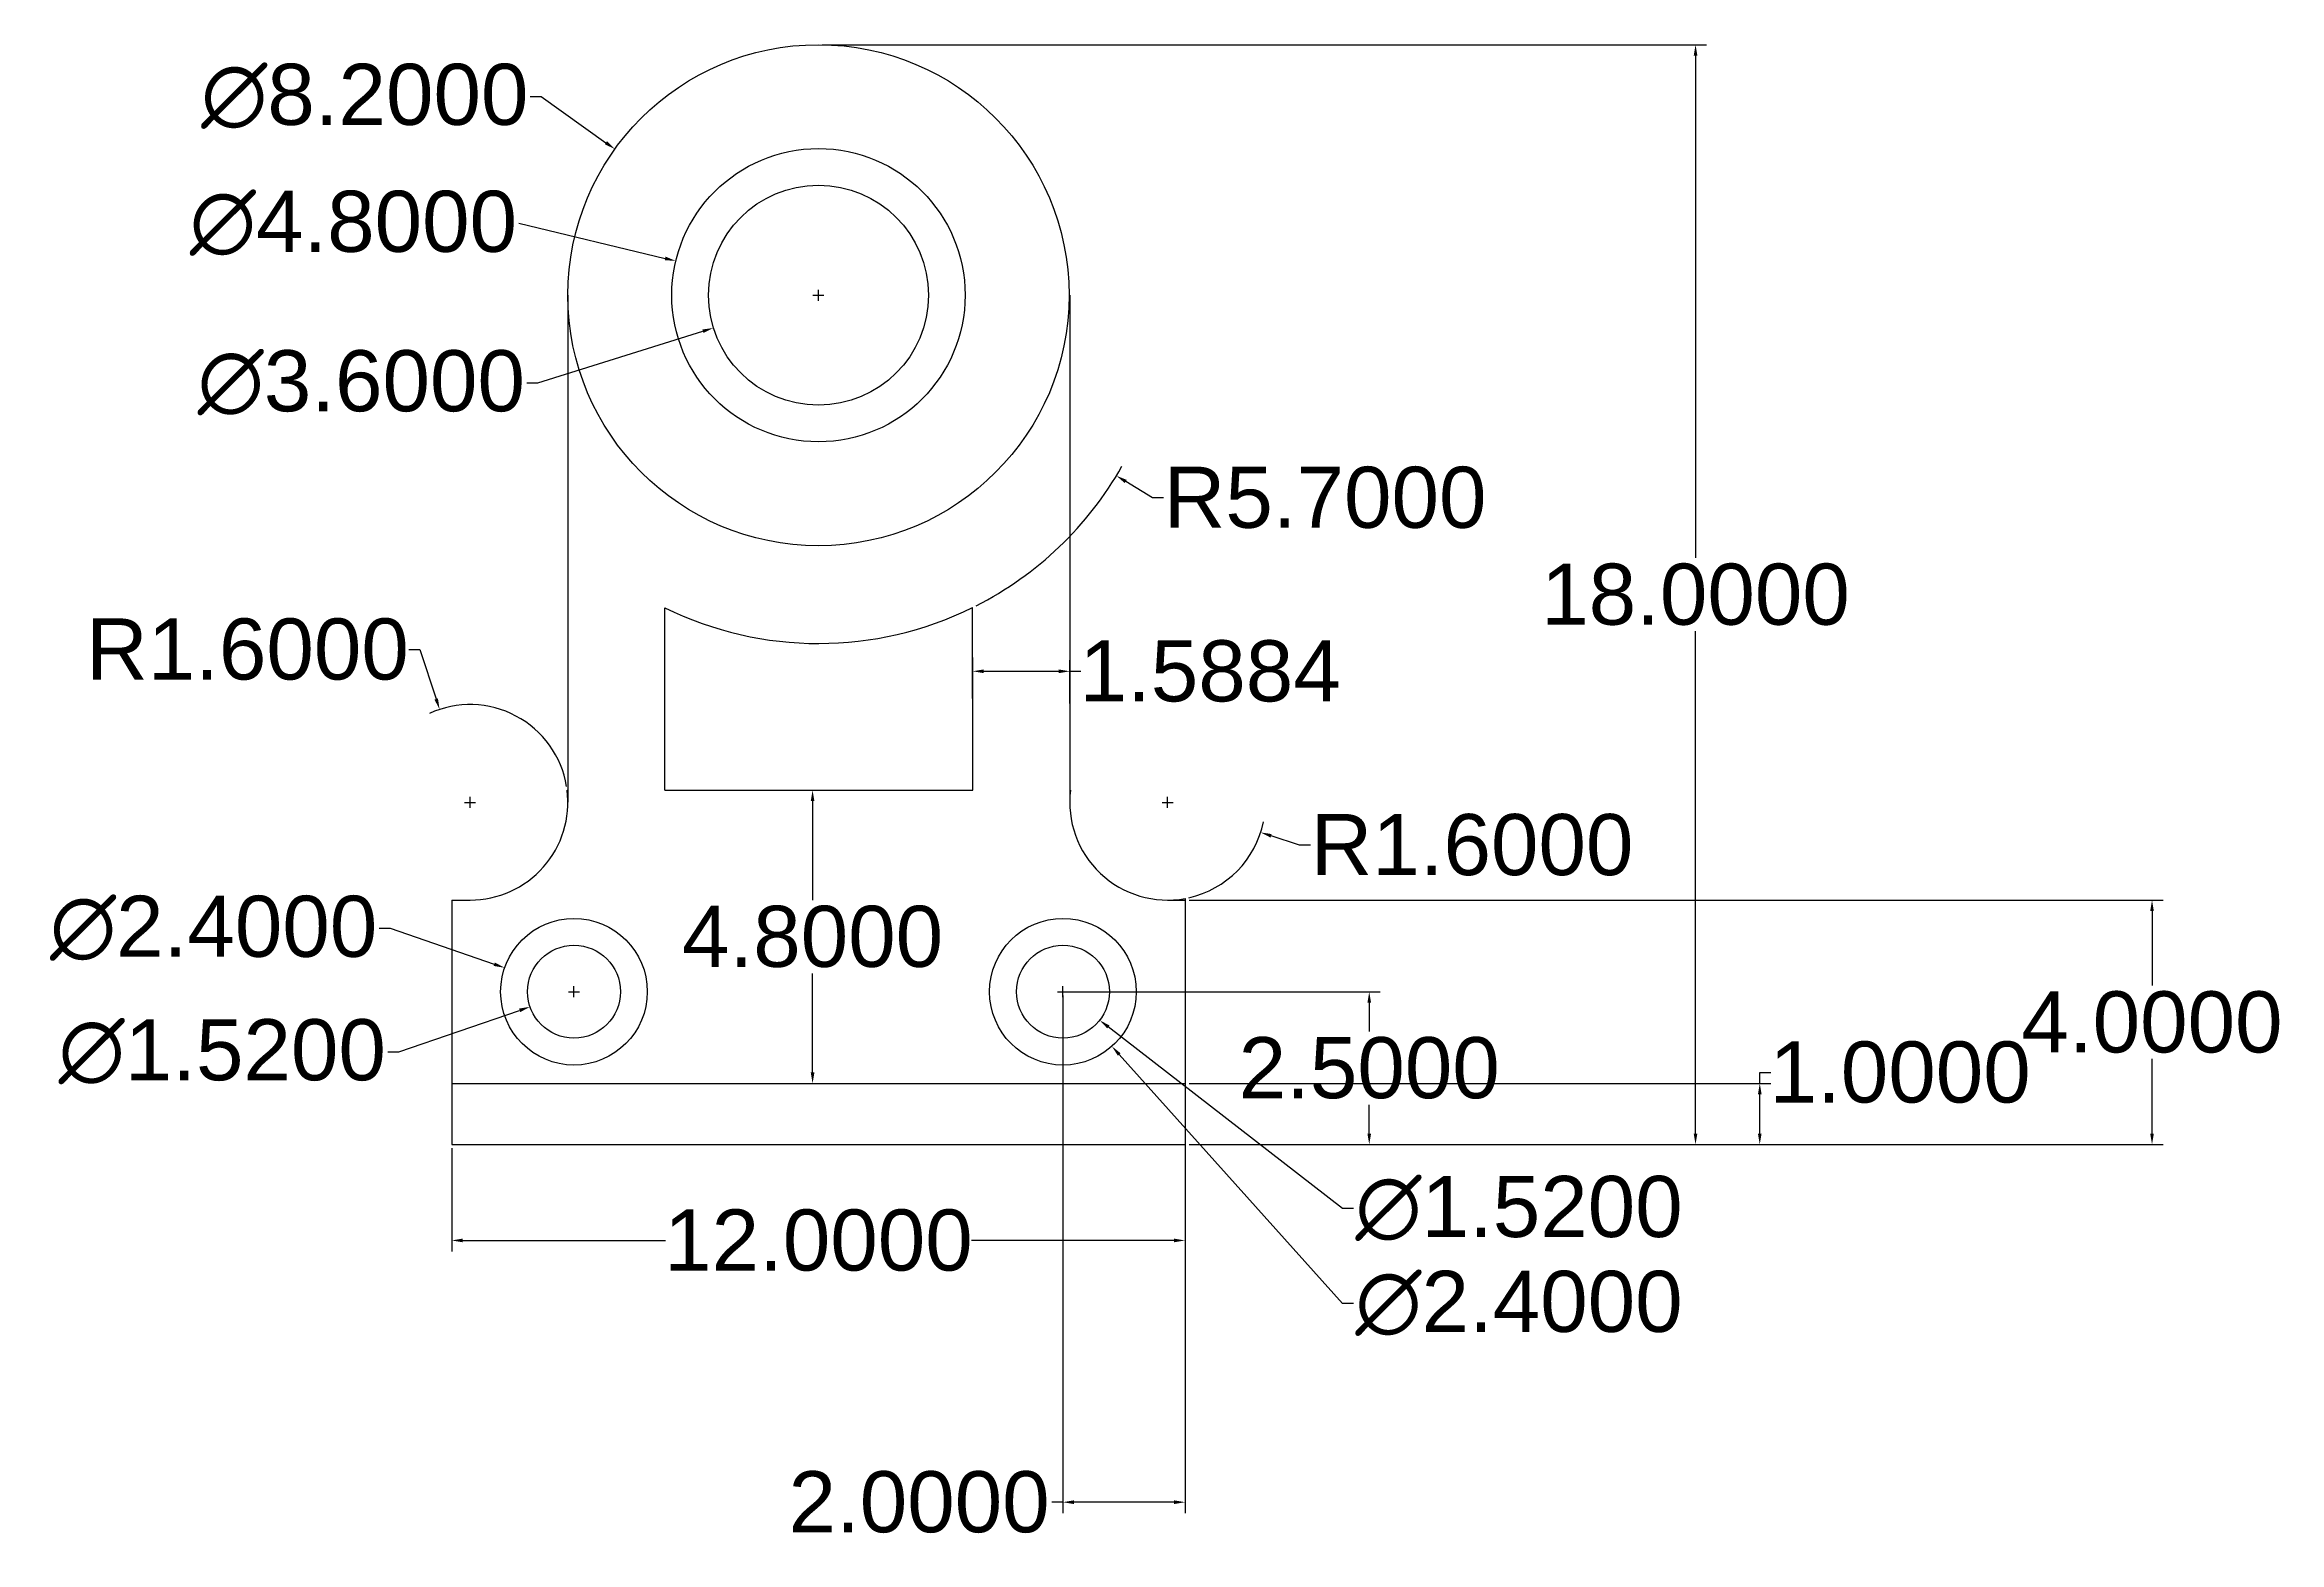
# Model space of a CAD drawing. Header units: inches. Extents: x 8.4 to 45, y 1 to 25.5.
import ezdxf

# ---------------------------------------------------------------- set-up
doc = ezdxf.new("R2010")
doc.units = ezdxf.units.IN
doc.header["$MEASUREMENT"] = 0
doc.styles.get("Standard").update_dxf_attribs({"font": 'arial.ttf', "height": 1})
doc.dimstyles.get("Standard").update_dxf_attribs({"dimtxt": 0.18, "dimasz": 0.18, "dimexe": 0.18, "dimexo": 0.0625, "dimgap": 0.09, "dimtad": 0, "dimtih": 1, "dimtoh": 1, "dimdec": 4, "dimzin": 0, "dimdsep": 46, "dimtxsty": 'Standard', "dimcen": 0.09, "dimadec": 0, "dimazin": 0, "dimtfac": 1, "dimtdec": 4, "dimtofl": 0, "dimtmove": 0, "dimatfit": 3, "dimfxl": 1, "dimtolj": 1, "dimtzin": 0, "dimarcsym": 0})

# ---------------------------------------------------------------- blocks, each defined once
blk = doc.blocks.new('*D1')
at = {"color": 0, "lineweight": -2, "transparency": 16777216}
for p, q in [((21.145, 25.538), (35.613, 25.538)), ((35.433, 25.358), (35.433, 17.139)), ((35.433, 7.718), (35.433, 15.938)), ((27.145, 7.538), (35.613, 7.538))]:
    blk.add_line(p, q, dxfattribs=at)
at = {"color": 0, "transparency": 16777216}
for points in [[(35.403, 25.358), (35.463, 25.358), (35.433, 25.538)], [(35.403, 7.718), (35.463, 7.718), (35.433, 7.538)]]:
    blk.add_solid(points, dxfattribs=at)
at = {"layer": 'Defpoints', "color": 0, "transparency": 16777216}
for p in [(21.082, 25.538), (35.433, 25.538), (27.082, 7.538)]:
    blk.add_point(p, dxfattribs=at)
at = {"color": 0, "transparency": 16777216, "insert": (35.433, 16.538), "char_height": 1, "attachment_point": 5}
blk.add_mtext('\\A1;18.0000', dxfattribs=at)
blk = doc.blocks.new('*D2')
at = {"color": 0, "lineweight": -2, "transparency": 16777216}
for p, q in [((27.145, 8.538), (36.664, 8.538)), ((36.484, 8.538), (36.484, 8.718)), ((36.484, 8.718), (36.664, 8.718)), ((36.484, 7.718), (36.484, 8.358)), ((27.145, 7.538), (36.664, 7.538))]:
    blk.add_line(p, q, dxfattribs=at)
at = {"color": 0, "transparency": 16777216}
for points in [[(36.454, 8.358), (36.514, 8.358), (36.484, 8.538)], [(36.454, 7.718), (36.514, 7.718), (36.484, 7.538)]]:
    blk.add_solid(points, dxfattribs=at)
at = {"layer": 'Defpoints', "color": 0, "transparency": 16777216}
for p in [(27.082, 8.538), (36.484, 8.538), (27.082, 7.538)]:
    blk.add_point(p, dxfattribs=at)
at = {"color": 0, "transparency": 16777216, "insert": (38.781, 8.718), "char_height": 1, "attachment_point": 5}
blk.add_mtext('\\A1;1.0000', dxfattribs=at)
blk = doc.blocks.new('*D3')
at = {"color": 0, "lineweight": -2, "transparency": 16777216}
for p, q in [((25.145, 10.038), (30.274, 10.038)), ((30.094, 9.858), (30.094, 9.389)), ((30.094, 7.718), (30.094, 8.188)), ((27.145, 7.538), (30.274, 7.538))]:
    blk.add_line(p, q, dxfattribs=at)
at = {"color": 0, "transparency": 16777216}
for points in [[(30.064, 9.858), (30.124, 9.858), (30.094, 10.038)], [(30.064, 7.718), (30.124, 7.718), (30.094, 7.538)]]:
    blk.add_solid(points, dxfattribs=at)
at = {"layer": 'Defpoints', "color": 0, "transparency": 16777216}
for p in [(25.082, 10.038), (30.094, 10.038), (27.082, 7.538)]:
    blk.add_point(p, dxfattribs=at)
at = {"color": 0, "transparency": 16777216, "insert": (30.094, 8.788), "char_height": 1, "attachment_point": 5}
blk.add_mtext('\\A1;2.5000', dxfattribs=at)
blk = doc.blocks.new('*D4')
at = {"color": 0, "lineweight": -2, "transparency": 16777216}
for p, q in [((27.145, 11.538), (43.082, 11.538)), ((42.902, 11.358), (42.902, 10.139)), ((42.902, 7.718), (42.902, 8.938)), ((27.145, 7.538), (43.082, 7.538))]:
    blk.add_line(p, q, dxfattribs=at)
at = {"color": 0, "transparency": 16777216}
for points in [[(42.872, 11.358), (42.932, 11.358), (42.902, 11.538)], [(42.872, 7.718), (42.932, 7.718), (42.902, 7.538)]]:
    blk.add_solid(points, dxfattribs=at)
at = {"layer": 'Defpoints', "color": 0, "transparency": 16777216}
for p in [(27.082, 11.538), (27.082, 7.538), (42.902, 7.538)]:
    blk.add_point(p, dxfattribs=at)
at = {"color": 0, "transparency": 16777216, "insert": (42.902, 9.538), "char_height": 1, "attachment_point": 5}
blk.add_mtext('\\A1;4.0000', dxfattribs=at)
blk = doc.blocks.new('*D5')
at = {"color": 0, "lineweight": -2, "transparency": 16777216}
for p, q in [((15.082, 7.476), (15.082, 5.788)), ((27.082, 7.476), (27.082, 5.788)), ((15.262, 5.968), (18.577, 5.968)), ((26.902, 5.968), (23.587, 5.968))]:
    blk.add_line(p, q, dxfattribs=at)
at = {"color": 0, "transparency": 16777216}
for points in [[(15.262, 5.998), (15.262, 5.938), (15.082, 5.968)], [(26.902, 5.998), (26.902, 5.938), (27.082, 5.968)]]:
    blk.add_solid(points, dxfattribs=at)
at = {"layer": 'Defpoints', "color": 0, "transparency": 16777216}
for p in [(15.082, 7.538), (27.082, 7.538), (15.082, 5.968)]:
    blk.add_point(p, dxfattribs=at)
at = {"color": 0, "transparency": 16777216, "insert": (21.082, 5.968), "char_height": 1, "attachment_point": 5}
blk.add_mtext('\\A1;12.0000', dxfattribs=at)
blk = doc.blocks.new('*D6')
at = {"color": 0, "lineweight": -2, "transparency": 16777216}
for p, q in [((20.515, 13.338), (21.166, 13.338)), ((20.986, 13.158), (20.986, 11.539)), ((20.986, 8.718), (20.986, 10.338)), ((20.515, 8.538), (21.166, 8.538))]:
    blk.add_line(p, q, dxfattribs=at)
at = {"color": 0, "transparency": 16777216}
for points in [[(20.956, 13.158), (21.016, 13.158), (20.986, 13.338)], [(20.956, 8.718), (21.016, 8.718), (20.986, 8.538)]]:
    blk.add_solid(points, dxfattribs=at)
at = {"layer": 'Defpoints', "color": 0, "transparency": 16777216}
for p in [(20.452, 13.338), (20.986, 13.338), (20.452, 8.538)]:
    blk.add_point(p, dxfattribs=at)
at = {"color": 0, "transparency": 16777216, "insert": (20.986, 10.938), "char_height": 1, "attachment_point": 5}
blk.add_mtext('\\A1;4.8000', dxfattribs=at)
blk = doc.blocks.new('*D7')
at = {"color": 0, "lineweight": -2, "transparency": 16777216}
for p, q in [((16.992, 10.038), (17.172, 10.038)), ((17.082, 9.948), (17.082, 10.128)), ((14.215, 9.056), (16.193, 9.734)), ((14.035, 9.056), (14.215, 9.056))]:
    blk.add_line(p, q, dxfattribs=at)
at = {"color": 0, "transparency": 16777216}
blk.add_solid([(16.183, 9.762), (16.202, 9.705), (16.363, 9.792)], dxfattribs=at)
at = {"layer": 'Defpoints', "color": 0, "transparency": 16777216}
for p in [(17.801, 10.285), (16.363, 9.792)]:
    blk.add_point(p, dxfattribs=at)
at = {"color": 0, "transparency": 16777216, "insert": (11.327, 9.056), "char_height": 1, "attachment_point": 5}
blk.add_mtext('\\A1;∅1.5200', dxfattribs=at)
blk = doc.blocks.new('*D8')
at = {"color": 0, "lineweight": -2, "transparency": 16777216}
for p, q in [((13.894, 11.077), (14.074, 11.077)), ((14.074, 11.077), (15.778, 10.489)), ((16.992, 10.038), (17.172, 10.038)), ((17.082, 9.948), (17.082, 10.128))]:
    blk.add_line(p, q, dxfattribs=at)
at = {"color": 0, "transparency": 16777216}
blk.add_solid([(15.787, 10.517), (15.768, 10.461), (15.948, 10.43)], dxfattribs=at)
at = {"layer": 'Defpoints', "color": 0, "transparency": 16777216}
for p in [(15.948, 10.43), (18.216, 9.647)]:
    blk.add_point(p, dxfattribs=at)
at = {"color": 0, "transparency": 16777216, "insert": (11.186, 11.077), "char_height": 1, "attachment_point": 5}
blk.add_mtext('\\A1;∅2.4000', dxfattribs=at)
blk = doc.blocks.new('*D9')
at = {"color": 0, "lineweight": -2, "transparency": 16777216}
for p, q in [((16.367, 24.693), (16.547, 24.693)), ((16.547, 24.693), (17.605, 23.934)), ((20.992, 21.438), (21.172, 21.438)), ((21.082, 21.348), (21.082, 21.528))]:
    blk.add_line(p, q, dxfattribs=at)
at = {"color": 0, "transparency": 16777216}
blk.add_solid([(17.622, 23.958), (17.587, 23.909), (17.751, 23.829)], dxfattribs=at)
at = {"layer": 'Defpoints', "color": 0, "transparency": 16777216}
for p in [(17.751, 23.829), (24.413, 19.048)]:
    blk.add_point(p, dxfattribs=at)
at = {"color": 0, "transparency": 16777216, "insert": (13.659, 24.693), "char_height": 1, "attachment_point": 5}
blk.add_mtext('\\A1;∅8.2000', dxfattribs=at)
blk = doc.blocks.new('*D10')
at = {"color": 0, "lineweight": -2, "transparency": 16777216}
for p, q in [((16.181, 22.615), (18.573, 22.041)), ((20.992, 21.438), (21.172, 21.438)), ((21.082, 21.348), (21.082, 21.528))]:
    blk.add_line(p, q, dxfattribs=at)
at = {"color": 0, "transparency": 16777216}
blk.add_solid([(18.58, 22.07), (18.566, 22.012), (18.748, 21.999)], dxfattribs=at)
at = {"layer": 'Defpoints', "color": 0, "transparency": 16777216}
for p in [(18.748, 21.999), (23.416, 20.878)]:
    blk.add_point(p, dxfattribs=at)
at = {"color": 0, "transparency": 16777216, "insert": (13.473, 22.615), "char_height": 1, "attachment_point": 5}
blk.add_mtext('\\A1;∅4.8000', dxfattribs=at)
blk = doc.blocks.new('*D11')
at = {"color": 0, "lineweight": -2, "transparency": 16777216}
for p, q in [((20.992, 21.438), (21.172, 21.438)), ((21.082, 21.348), (21.082, 21.528)), ((16.49, 20.005), (19.192, 20.848)), ((16.31, 20.005), (16.49, 20.005))]:
    blk.add_line(p, q, dxfattribs=at)
at = {"color": 0, "transparency": 16777216}
blk.add_solid([(19.183, 20.877), (19.201, 20.82), (19.364, 20.902)], dxfattribs=at)
at = {"layer": 'Defpoints', "color": 0, "transparency": 16777216}
for p in [(22.8, 21.975), (19.364, 20.902)]:
    blk.add_point(p, dxfattribs=at)
at = {"color": 0, "transparency": 16777216, "insert": (13.602, 20.005), "char_height": 1, "attachment_point": 5}
blk.add_mtext('\\A1;∅3.6000', dxfattribs=at)
blk = doc.blocks.new('*D12')
at = {"color": 0, "lineweight": -2, "transparency": 16777216}
for p, q in [((20.992, 21.438), (21.172, 21.438)), ((21.082, 21.348), (21.082, 21.528)), ((26.549, 18.124), (26.11, 18.39)), ((26.729, 18.124), (26.549, 18.124))]:
    blk.add_line(p, q, dxfattribs=at)
blk.add_arc((21.082, 21.438), 5.7, 296.8953, 330.581, dxfattribs=at)
at = {"color": 0, "transparency": 16777216}
blk.add_solid([(26.126, 18.416), (26.094, 18.364), (25.956, 18.483)], dxfattribs=at)
at = {"layer": 'Defpoints', "color": 0, "transparency": 16777216}
for p in [(21.082, 21.438), (25.956, 18.483)]:
    blk.add_point(p, dxfattribs=at)
at = {"color": 0, "transparency": 16777216, "insert": (29.372, 18.124), "char_height": 1, "attachment_point": 5}
blk.add_mtext('\\A1;R5.7000', dxfattribs=at)
blk = doc.blocks.new('*D13')
at = {"color": 0, "lineweight": -2, "transparency": 16777216}
for p, q in [((14.382, 15.641), (14.562, 15.641)), ((14.562, 15.641), (14.827, 14.83)), ((15.382, 13.048), (15.382, 13.228)), ((15.292, 13.138), (15.472, 13.138))]:
    blk.add_line(p, q, dxfattribs=at)
blk.add_arc((15.382, 13.138), 1.6, 9.4189, 114.6001, dxfattribs=at)
at = {"color": 0, "transparency": 16777216}
blk.add_solid([(14.856, 14.839), (14.799, 14.82), (14.883, 14.659)], dxfattribs=at)
at = {"layer": 'Defpoints', "color": 0, "transparency": 16777216}
for p in [(14.883, 14.659), (15.382, 13.138)]:
    blk.add_point(p, dxfattribs=at)
at = {"color": 0, "transparency": 16777216, "insert": (11.739, 15.641), "char_height": 1, "attachment_point": 5}
blk.add_mtext('\\A1;R1.6000', dxfattribs=at)
blk = doc.blocks.new('*D14')
at = {"color": 0, "lineweight": -2, "transparency": 16777216}
for p, q in [((23.606, 14.757), (23.606, 15.463)), ((25.194, 14.757), (25.194, 15.463)), ((23.786, 15.283), (25.014, 15.283)), ((25.194, 15.283), (25.374, 15.283))]:
    blk.add_line(p, q, dxfattribs=at)
at = {"color": 0, "transparency": 16777216}
for points in [[(23.786, 15.313), (23.786, 15.253), (23.606, 15.283)], [(25.014, 15.313), (25.014, 15.253), (25.194, 15.283)]]:
    blk.add_solid(points, dxfattribs=at)
at = {"layer": 'Defpoints', "color": 0, "transparency": 16777216}
for p in [(25.194, 15.283), (23.606, 14.694), (25.194, 14.694)]:
    blk.add_point(p, dxfattribs=at)
at = {"color": 0, "transparency": 16777216, "insert": (27.491, 15.283), "char_height": 1, "attachment_point": 5}
blk.add_mtext('\\A1;1.5884', dxfattribs=at)
blk = doc.blocks.new('*D15')
at = {"color": 0, "lineweight": -2, "transparency": 16777216}
for p, q in [((26.794, 13.048), (26.794, 13.228)), ((26.704, 13.138), (26.884, 13.138)), ((28.953, 12.44), (28.488, 12.591)), ((29.133, 12.44), (28.953, 12.44))]:
    blk.add_line(p, q, dxfattribs=at)
blk.add_arc((26.794, 13.138), 1.6, 282.6005, 348.5297, dxfattribs=at)
at = {"color": 0, "transparency": 16777216}
blk.add_solid([(28.497, 12.619), (28.479, 12.562), (28.317, 12.646)], dxfattribs=at)
at = {"layer": 'Defpoints', "color": 0, "transparency": 16777216}
for p in [(26.794, 13.138), (28.317, 12.646)]:
    blk.add_point(p, dxfattribs=at)
at = {"color": 0, "transparency": 16777216, "insert": (31.776, 12.44), "char_height": 1, "attachment_point": 5}
blk.add_mtext('\\A1;R1.6000', dxfattribs=at)
blk = doc.blocks.new('*D16')
at = {"color": 0, "lineweight": -2, "transparency": 16777216}
for p, q in [((24.992, 10.038), (25.172, 10.038)), ((25.082, 9.948), (25.082, 10.128)), ((29.657, 6.491), (25.825, 9.463)), ((29.837, 6.491), (29.657, 6.491))]:
    blk.add_line(p, q, dxfattribs=at)
at = {"color": 0, "transparency": 16777216}
blk.add_solid([(25.843, 9.486), (25.807, 9.439), (25.683, 9.573)], dxfattribs=at)
at = {"layer": 'Defpoints', "color": 0, "transparency": 16777216}
for p in [(24.481, 10.504), (25.683, 9.573)]:
    blk.add_point(p, dxfattribs=at)
at = {"color": 0, "transparency": 16777216, "insert": (32.545, 6.491), "char_height": 1, "attachment_point": 5}
blk.add_mtext('\\A1;∅1.5200', dxfattribs=at)
blk = doc.blocks.new('*D17')
at = {"color": 0, "lineweight": -2, "transparency": 16777216}
for p, q in [((24.992, 10.038), (25.172, 10.038)), ((25.082, 9.948), (25.082, 10.128)), ((29.657, 4.938), (26.004, 9.011)), ((29.837, 4.938), (29.657, 4.938))]:
    blk.add_line(p, q, dxfattribs=at)
at = {"color": 0, "transparency": 16777216}
blk.add_solid([(26.026, 9.031), (25.981, 8.991), (25.883, 9.145)], dxfattribs=at)
at = {"layer": 'Defpoints', "color": 0, "transparency": 16777216}
for p in [(24.281, 10.932), (25.883, 9.145)]:
    blk.add_point(p, dxfattribs=at)
at = {"color": 0, "transparency": 16777216, "insert": (32.545, 4.938), "char_height": 1, "attachment_point": 5}
blk.add_mtext('\\A1;∅2.4000', dxfattribs=at)
blk = doc.blocks.new('*D20')
at = {"color": 0, "lineweight": -2, "transparency": 16777216}
for p, q in [((25.082, 9.976), (25.082, 1.504)), ((27.082, 9.976), (27.082, 1.504)), ((25.082, 1.684), (24.902, 1.684)), ((26.902, 1.684), (25.262, 1.684))]:
    blk.add_line(p, q, dxfattribs=at)
at = {"color": 0, "transparency": 16777216}
for points in [[(25.262, 1.714), (25.262, 1.654), (25.082, 1.684)], [(26.902, 1.714), (26.902, 1.654), (27.082, 1.684)]]:
    blk.add_solid(points, dxfattribs=at)
at = {"layer": 'Defpoints', "color": 0, "transparency": 16777216}
for p in [(25.082, 10.038), (27.082, 10.038), (25.082, 1.684)]:
    blk.add_point(p, dxfattribs=at)
at = {"color": 0, "transparency": 16777216, "insert": (22.729, 1.684), "char_height": 1, "attachment_point": 5}
blk.add_mtext('\\A1;2.0000', dxfattribs=at)

msp = doc.modelspace()

# ---------------------------------------------------------------- linework, layer by layer
for p, q in [((16.982, 21.43845), (16.982, 13.13845)), ((25.182, 21.43845), (25.1942, 21.43845)), ((25.1942, 21.43845), (25.1942, 13.13845)), ((18.56945, 13.33845), (18.56962, 16.32201)), ((23.60675, 13.33845), (23.60456, 16.32702)), ((23.60675, 13.33845), (23.60675, 15.50913)), ((16.96945, 13.33845), (16.982, 13.33845)), ((16.96945, 13.33845), (16.982, 13.33845)), ((18.56945, 13.33845), (23.60675, 13.33845)), ((25.20675, 13.33845), (25.1942, 13.33845)), ((25.1942, 13.33845), (25.20675, 13.33845)), ((15.082, 11.53845), (15.382, 11.53845)), ((15.082, 11.53845), (15.082, 7.53845)), ((26.7942, 11.53845), (27.082, 11.53845)), ((27.082, 11.56454), (27.082, 11.53845)), ((27.082, 11.53845), (27.082, 7.53845)), ((15.082, 8.53845), (27.082, 8.53845)), ((15.082, 7.53845), (27.082, 7.53845))]:
    msp.add_line(p, q)
for centre, radius in [((21.082, 21.43845), 4.1), ((21.082, 21.43845), 2.4), ((21.082, 21.43845), 1.8), ((17.082, 10.03845), 1.2), ((25.082, 10.03845), 1.2), ((17.082, 10.03845), 0.76), ((25.082, 10.03845), 0.76)]:
    msp.add_circle(centre, radius)
for centre, radius, start, end in [((21.082, 21.43845), 5.7, 243.847079, 296.267013), ((15.382, 13.13845), 1.6, 270, 7.180756), ((15.382, 13.13845), 1.6, 270, 7.180756), ((26.7942, 13.13845), 1.6, 172.819244, 280.362423)]:
    msp.add_arc(centre, radius, start, end)

# ---------------------------------------------------------------- dimensions: what is measured, and where the dimension line sits
for p1, p2, picture, middle in [((24.41313, 19.04814), (17.75087, 23.82875), '*D9', (13.65862, 24.69288)), ((23.41564, 20.87796), (18.74837, 21.99894), '*D10', (16.18137, 22.61547)), ((22.80018, 21.97497), (19.36382, 20.90193), '*D11', (13.60243, 20.00468)), ((18.21624, 9.64665), (15.94776, 10.43025), '*D8', (11.18612, 11.07746)), ((24.28067, 10.93168), (25.88333, 9.14521), '*D17', (32.54538, 4.93835)), ((17.80099, 10.28474), (16.36302, 9.79215), '*D7', (11.3266, 9.0562)), ((24.48135, 10.50409), (25.68265, 9.57281), '*D16', (32.54538, 6.4915))]:
    dim = msp.add_diameter_dim_2p(p1=p1, p2=p2, dimstyle='Standard')
    dim.commit()
    dim.dimension.update_dxf_attribs({"geometry": picture, "text_midpoint": middle, "dimtype": 163})
for base, p1, p2, picture, middle in [((35.4331, 25.53845), (27.082, 7.53845), (21.082, 25.53845), '*D1', (35.4331, 16.53845)), ((20.9859, 13.33845), (20.45207, 8.53845), (20.45207, 13.33845), '*D6', (20.9859, 10.93845)), ((42.90225, 7.53845), (27.082, 11.53845), (27.082, 7.53845), '*D4', (42.90225, 9.53845)), ((30.09448, 10.03845), (27.082, 7.53845), (25.082, 10.03845), '*D3', (30.09448, 8.78845)), ((36.48435, 8.53845), (27.082, 7.53845), (27.082, 8.53845), '*D2', (38.7813, 8.71845))]:
    dim = msp.add_linear_dim(base=base, p1=p1, p2=p2, angle=90, dimstyle='Standard')
    dim.commit()
    dim.dimension.update_dxf_attribs({"geometry": picture, "text_midpoint": middle})
for center, mpoint, picture, middle in [((21.082, 21.43845), (25.95611, 18.48328), '*D12', (29.37156, 18.12379)), ((15.382, 13.13845), (14.88348, 14.6588), '*D13', (11.73904, 15.64052)), ((26.7942, 13.13845), (28.31662, 12.64625), '*D15', (31.77599, 12.44036))]:
    dim = msp.add_radius_dim(center=center, mpoint=mpoint, dimstyle='Standard')
    dim.commit()
    dim.dimension.update_dxf_attribs({"geometry": picture, "text_midpoint": middle, "dimtype": 164})
for base, p1, p2, picture, middle in [((25.1942, 15.28315), (23.60576, 14.6944), (25.1942, 14.6944), '*D14', (27.49081, 15.28315)), ((25.082, 1.68355), (27.082, 10.03845), (25.082, 10.03845), '*D20', (22.72946, 1.68355)), ((15.082, 5.96816), (27.082, 7.53845), (15.082, 7.53845), '*D5', (21.082, 5.96816))]:
    dim = msp.add_linear_dim(base=base, p1=p1, p2=p2, dimstyle='Standard')
    dim.commit()
    dim.dimension.update_dxf_attribs({"geometry": picture, "text_midpoint": middle})

doc.saveas('drawing.dxf')
